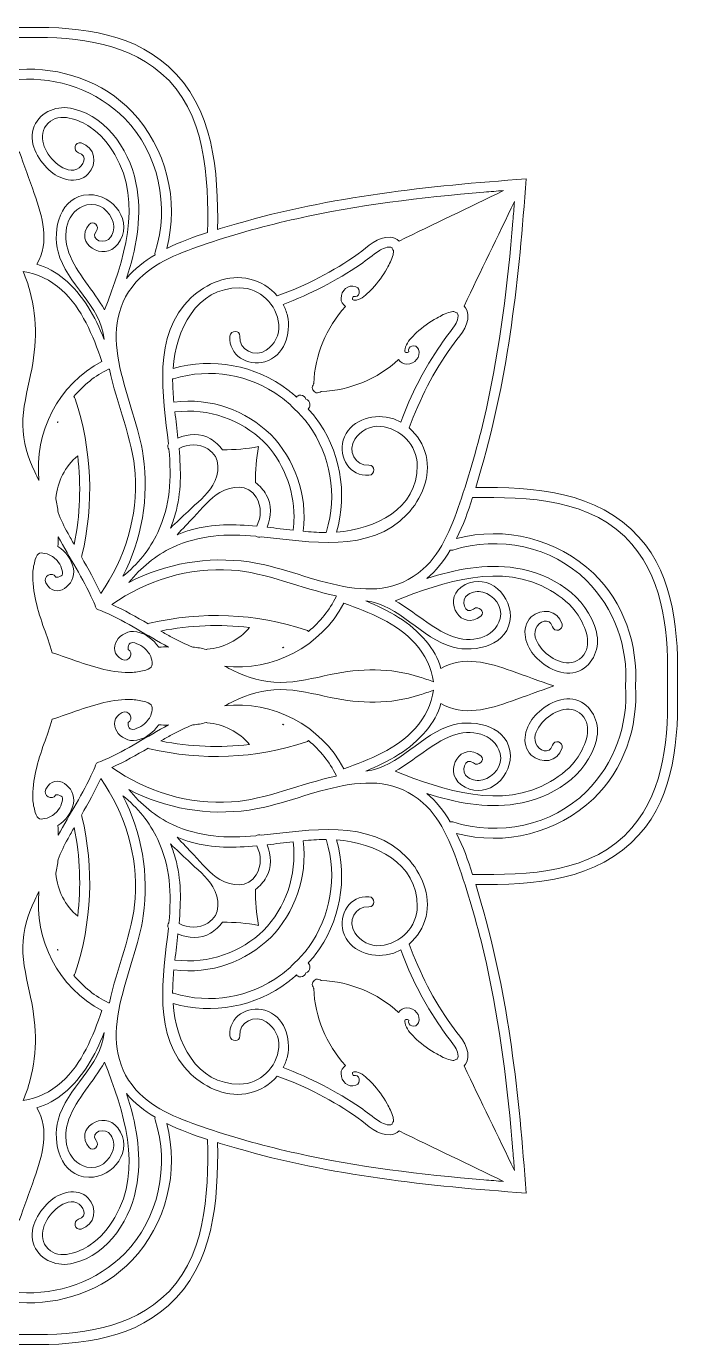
# Model space of a CAD drawing. Header units: inches. Extents: x 57 to 653, y -399 to -7.
# Drawn here: x 355 to 446.5, y -192.5 to -7.5 of the extents above; entities that cross this region are included whole.
import ezdxf

# ---------------------------------------------------------------- set-up
doc = ezdxf.new("R2010")
doc.units = ezdxf.units.IN
doc.header["$MEASUREMENT"] = 0
doc.layers.add('Layer 1', color=7, linetype='Continuous')

# ---------------------------------------------------------------- blocks, each defined once
blk = doc.blocks.new('block 5')
at = {"layer": 'Layer 1', "true_color": 0x06b8ba}
h = blk.add_hatch(color=132, dxfattribs=at)
h.dxf.hatch_style = 2
edge = h.paths.add_edge_path()
edge.add_spline(control_points=[(387.58, -66.42), (387.58, -66.42), (387.58, -66.42), (387.58, -66.42), (387.58, -66.42), (387.58, -66.42), (387.58, -66.42), (387.58, -66.42), (387.58, -66.42), (387.58, -66.42)], knot_values=[0, 0, 0, 0, 1, 1, 1, 2, 2, 2, 3, 3, 3, 3], degree=3, periodic=1)
at = {"layer": 'Layer 1', "lineweight": 0}
for points, knots in [([(440.97, -79.12), (435.18, -72.65), (426.18, -72.07), (418.06, -72.16), (418.33, -71.27), (418.58, -70.38), (418.83, -69.53), (422.69, -56.29), (424.17, -42.59), (425.13, -28.87), (411.41, -29.83), (397.71, -31.31), (384.47, -35.17), (383.62, -35.42), (382.73, -35.67), (381.84, -35.94), (381.93, -27.82), (381.35, -18.82), (374.88, -13.03), (369.22, -7.97), (361.33, -7.46), (354, -7.63), (346.67, -7.46), (338.78, -7.97), (333.12, -13.03), (326.65, -18.82), (326.07, -27.82), (326.16, -35.94), (325.27, -35.67), (324.38, -35.42), (323.53, -35.17), (310.29, -31.31), (296.59, -29.83), (282.87, -28.87), (283.83, -42.59), (285.31, -56.29), (289.17, -69.53), (289.42, -70.38), (289.67, -71.27), (289.94, -72.16), (281.82, -72.07), (272.82, -72.65), (267.03, -79.12), (261.97, -84.78), (261.46, -92.67), (261.63, -100), (261.46, -107.33), (261.97, -115.22), (267.03, -120.88), (272.82, -127.35), (281.82, -127.93), (289.94, -127.84), (289.67, -128.73), (289.42, -129.62), (289.17, -130.47), (285.31, -143.71), (283.83, -157.41), (282.87, -171.13), (296.59, -170.17), (310.29, -168.69), (323.53, -164.83), (324.38, -164.58), (325.27, -164.33), (326.16, -164.06), (326.07, -172.18), (326.65, -181.18), (333.12, -186.97), (338.78, -192.03), (346.67, -192.54), (354, -192.37), (361.33, -192.54), (369.22, -192.03), (374.88, -186.97), (381.35, -181.18), (381.93, -172.18), (381.84, -164.06), (382.73, -164.33), (383.62, -164.58), (384.47, -164.83), (397.71, -168.69), (411.41, -170.17), (425.13, -171.13), (424.17, -157.41), (422.69, -143.71), (418.83, -130.47), (418.58, -129.62), (418.33, -128.73), (418.06, -127.84), (426.18, -127.93), (435.18, -127.35), (440.97, -120.88), (446.03, -115.22), (446.54, -107.33), (446.37, -100), (446.54, -92.67), (446.03, -84.78), (440.97, -79.12)], [0, 0, 0, 0, 1, 1, 1, 2, 2, 2, 3, 3, 3, 4, 4, 4, 5, 5, 5, 6, 6, 6, 7, 7, 7, 8, 8, 8, 9, 9, 9, 10, 10, 10, 11, 11, 11, 12, 12, 12, 13, 13, 13, 14, 14, 14, 15, 15, 15, 16, 16, 16, 17, 17, 17, 18, 18, 18, 19, 19, 19, 20, 20, 20, 21, 21, 21, 22, 22, 22, 23, 23, 23, 24, 24, 24, 25, 25, 25, 26, 26, 26, 27, 27, 27, 28, 28, 28, 29, 29, 29, 30, 30, 30, 31, 31, 31, 32, 32, 32, 32]), ([(334.11, -14.02), (339.66, -9.33), (347, -8.87), (354, -9.03), (361, -8.87), (368.34, -9.33), (373.89, -14.02), (380.28, -19.43), (380.54, -28.67), (380.43, -36.36), (380.43, -36.36), (380.43, -36.38), (380.43, -36.38), (378.48, -37), (376.52, -37.71), (374.69, -38.62), (376.49, -31.88), (374.62, -24.49), (369.81, -19.42), (365.79, -15.18), (359.78, -13.13), (354, -13.52), (348.22, -13.13), (342.21, -15.18), (338.19, -19.42), (333.38, -24.49), (331.51, -31.88), (333.31, -38.62), (331.48, -37.71), (329.52, -37), (327.57, -36.38), (327.57, -36.38), (327.57, -36.36), (327.57, -36.36), (327.46, -28.67), (327.72, -19.43), (334.11, -14.02)], [0, 0, 0, 0, 1, 1, 1, 2, 2, 2, 3, 3, 3, 4, 4, 4, 5, 5, 5, 6, 6, 6, 7, 7, 7, 8, 8, 8, 9, 9, 9, 10, 10, 10, 11, 11, 11, 12, 12, 12, 12]), ([(345.31, -23.82), (343.31, -24.39), (343, -26.75), (344.32, -28.15), (345.83, -29.76), (348.5, -28.91), (349.86, -27.59), (351.4, -26.1), (352.85, -23.66), (351.91, -21.47), (351, -19.38), (348.58, -18.46), (346.42, -19.01), (341.36, -20.28), (338.18, -25.41), (337.45, -30.32), (336.8, -34.61), (337.62, -38.78), (338.94, -42.82), (337.83, -41.5), (336.46, -40.42), (334.94, -39.51), (334.97, -39.4), (334.97, -39.28), (334.93, -39.15), (332.88, -32.77), (334.4, -25.22), (339.19, -20.41), (343.09, -16.49), (348.57, -14.52), (354, -14.92), (359.43, -14.52), (364.91, -16.49), (368.81, -20.41), (373.6, -25.22), (375.12, -32.77), (373.07, -39.15), (373.03, -39.28), (373.03, -39.4), (373.06, -39.51), (371.54, -40.42), (370.17, -41.5), (369.06, -42.82), (370.38, -38.78), (371.2, -34.61), (370.55, -30.32), (369.82, -25.41), (366.64, -20.28), (361.58, -19.01), (359.42, -18.46), (357, -19.38), (356.09, -21.47), (355.15, -23.66), (356.6, -26.1), (358.14, -27.59), (359.5, -28.91), (362.17, -29.76), (363.68, -28.15), (365, -26.75), (364.69, -24.39), (362.69, -23.82), (361.82, -23.57), (361.45, -24.93), (362.32, -25.18), (363.72, -25.57), (363.03, -27.13), (362.06, -27.51), (361, -27.92), (359.9, -27.26), (359.13, -26.6), (357.59, -25.28), (356.39, -22.73), (358.05, -21.05), (359.68, -19.42), (362.36, -20.56), (363.94, -21.58), (365.42, -22.54), (366.55, -23.96), (367.42, -25.46), (371.41, -32.28), (368.64, -40.45), (365.96, -47.23), (364.44, -44.52), (362.08, -42.16), (360.96, -39.21), (360, -36.7), (360.56, -33.29), (363.49, -32.52), (365.21, -32.07), (366.73, -33.41), (367.17, -34.94), (367.38, -35.65), (367.2, -36.38), (366.85, -37), (366.17, -38.23), (363.79, -37.43), (364.8, -36.23), (365.38, -35.55), (364.39, -34.55), (363.81, -35.24), (361.58, -37.89), (365.85, -40.62), (367.83, -38.01), (370.19, -34.92), (367.23, -31), (363.76, -31.08), (359.73, -31.17), (358.62, -36), (359.45, -39.11), (360.67, -43.66), (365.45, -46.62), (365.93, -51.37), (364.62, -48.17), (362.99, -45.14), (360.27, -42.88), (359.15, -41.94), (357.85, -41.23), (356.47, -40.82), (358.31, -37.72), (357.25, -34.1), (356.11, -30.9), (355.41, -28.93), (354.7, -26.97), (354, -25), (353.3, -26.97), (352.59, -28.93), (351.89, -30.9), (350.75, -34.1), (349.69, -37.72), (351.53, -40.82), (350.15, -41.23), (348.85, -41.94), (347.73, -42.88), (345.01, -45.14), (343.38, -48.17), (342.07, -51.37), (342.55, -46.62), (347.33, -43.66), (348.55, -39.11), (349.38, -36), (348.27, -31.17), (344.24, -31.08), (340.77, -31), (337.81, -34.92), (340.17, -38.01), (342.15, -40.62), (346.42, -37.89), (344.19, -35.24), (343.61, -34.55), (342.62, -35.55), (343.2, -36.23), (344.21, -37.43), (341.83, -38.23), (341.15, -37), (340.8, -36.38), (340.62, -35.65), (340.83, -34.94), (341.27, -33.41), (342.79, -32.07), (344.51, -32.52), (347.44, -33.29), (348, -36.7), (347.04, -39.21), (345.92, -42.16), (343.56, -44.52), (342.04, -47.23), (339.36, -40.45), (336.59, -32.28), (340.58, -25.46), (341.45, -23.96), (342.58, -22.54), (344.06, -21.58), (345.64, -20.56), (348.32, -19.42), (349.95, -21.05), (351.61, -22.73), (350.41, -25.28), (348.87, -26.6), (348.1, -27.26), (347, -27.92), (345.94, -27.51), (344.97, -27.13), (344.28, -25.57), (345.68, -25.18), (346.55, -24.93), (346.18, -23.57), (345.31, -23.82)], [0, 0, 0, 0, 1, 1, 1, 2, 2, 2, 3, 3, 3, 4, 4, 4, 5, 5, 5, 6, 6, 6, 7, 7, 7, 8, 8, 8, 9, 9, 9, 10, 10, 10, 11, 11, 11, 12, 12, 12, 13, 13, 13, 14, 14, 14, 15, 15, 15, 16, 16, 16, 17, 17, 17, 18, 18, 18, 19, 19, 19, 20, 20, 20, 21, 21, 21, 22, 22, 22, 23, 23, 23, 24, 24, 24, 25, 25, 25, 26, 26, 26, 27, 27, 27, 28, 28, 28, 29, 29, 29, 30, 30, 30, 31, 31, 31, 32, 32, 32, 33, 33, 33, 34, 34, 34, 35, 35, 35, 36, 36, 36, 37, 37, 37, 38, 38, 38, 39, 39, 39, 40, 40, 40, 41, 41, 41, 42, 42, 42, 43, 43, 43, 44, 44, 44, 45, 45, 45, 46, 46, 46, 47, 47, 47, 48, 48, 48, 49, 49, 49, 50, 50, 50, 51, 51, 51, 52, 52, 52, 53, 53, 53, 54, 54, 54, 55, 55, 55, 56, 56, 56, 57, 57, 57, 58, 58, 58, 59, 59, 59, 60, 60, 60, 61, 61, 61, 62, 62, 62, 62]), ([(392.94, -34.44), (401.59, -32.51), (410.4, -31.46), (419.22, -30.72), (420.13, -30.64), (421.05, -30.58), (421.97, -30.5), (417.08, -32.86), (412.19, -35.22), (407.3, -37.58), (406.97, -37.27), (406.55, -37.08), (406.07, -37.04), (404.29, -36.91), (402.92, -38.4), (401.57, -39.36), (398.09, -41.85), (394.24, -43.82), (390.21, -45.27), (389.21, -44.11), (387.82, -43.27), (386.34, -42.91), (383.36, -42.19), (380.23, -43.55), (378.09, -45.56), (372.57, -50.74), (374.22, -59.34), (374.93, -66.04), (374.8, -66.28), (374.85, -66.58), (375, -66.79), (375.39, -70.81), (375.19, -74.78), (373.44, -78.47), (372.3, -80.88), (370.6, -82.97), (368.53, -84.61), (371.21, -79.47), (372.22, -73.56), (371.41, -67.75), (370.34, -59.99), (364.09, -50.46), (370.38, -43.36), (372.91, -40.49), (376.85, -39.15), (380.36, -37.94), (384.48, -36.53), (388.69, -35.4), (392.94, -34.44)], [0, 0, 0, 0, 1, 1, 1, 2, 2, 2, 3, 3, 3, 4, 4, 4, 5, 5, 5, 6, 6, 6, 7, 7, 7, 8, 8, 8, 9, 9, 9, 10, 10, 10, 11, 11, 11, 12, 12, 12, 13, 13, 13, 14, 14, 14, 15, 15, 15, 16, 16, 16, 16]), ([(423.28, -34.78), (422.54, -43.6), (421.49, -52.41), (419.56, -61.06), (418.6, -65.31), (417.47, -69.52), (416.06, -73.64), (414.85, -77.15), (413.51, -81.09), (410.64, -83.62), (403.54, -89.91), (394.01, -83.66), (386.25, -82.59), (380.44, -81.78), (374.53, -82.79), (369.39, -85.47), (371.03, -83.4), (373.12, -81.7), (375.53, -80.56), (379.22, -78.81), (383.19, -78.61), (387.21, -79), (387.42, -79.15), (387.72, -79.2), (387.96, -79.07), (394.66, -79.78), (403.26, -81.43), (408.44, -75.91), (410.45, -73.77), (411.81, -70.64), (411.09, -67.66), (410.73, -66.18), (409.89, -64.79), (408.73, -63.79), (410.18, -59.76), (412.15, -55.91), (414.64, -52.43), (415.6, -51.08), (417.09, -49.71), (416.96, -47.93), (416.92, -47.45), (416.73, -47.03), (416.42, -46.7), (418.78, -41.81), (421.14, -36.92), (423.5, -32.03), (423.42, -32.95), (423.36, -33.87), (423.28, -34.78)], [0, 0, 0, 0, 1, 1, 1, 2, 2, 2, 3, 3, 3, 4, 4, 4, 5, 5, 5, 6, 6, 6, 7, 7, 7, 8, 8, 8, 9, 9, 9, 10, 10, 10, 11, 11, 11, 12, 12, 12, 13, 13, 13, 14, 14, 14, 15, 15, 15, 16, 16, 16, 16]), ([(383.56, -50.93), (383.36, -53.61), (386.07, -55.22), (388.47, -54.52), (391.2, -53.73), (392.19, -50.56), (391.64, -48.05), (391.51, -47.49), (391.3, -46.96), (391.03, -46.46), (394.87, -45.03), (398.5, -43.17), (401.88, -40.85), (402.79, -40.23), (403.65, -39.54), (404.54, -38.9), (404.84, -38.69), (405.9, -38.19), (406.33, -38.55), (406.36, -38.68), (406.42, -38.8), (406.51, -38.9), (406.53, -39.05), (406.52, -39.26), (406.46, -39.52), (406.3, -40.18), (405.93, -40.81), (405.61, -41.4), (405.07, -42.43), (404.37, -43.37), (403.58, -44.23), (403.27, -44.56), (402.93, -44.87), (402.59, -45.17), (402.29, -45.44), (401.95, -45.65), (401.57, -45.8), (400.84, -46.01), (400.61, -45.86), (400.87, -45.34), (401.73, -45.64), (402.09, -44.28), (401.25, -43.99), (400.11, -43.59), (399.18, -44.49), (399.16, -45.62), (399.15, -46.08), (399.41, -46.48), (399.79, -46.76), (397.07, -49.75), (395.49, -53.56), (395.33, -57.57), (395.32, -57.58), (395.31, -57.6), (395.31, -57.61), (395.26, -57.73), (395.21, -57.85), (395.16, -57.96), (395.07, -58.19), (395.16, -58.44), (395.32, -58.61), (395.32, -58.63), (395.32, -58.65), (395.32, -58.68), (395.35, -58.68), (395.37, -58.68), (395.39, -58.68), (395.56, -58.84), (395.81, -58.93), (396.04, -58.84), (396.15, -58.79), (396.27, -58.74), (396.39, -58.69), (396.4, -58.69), (396.42, -58.68), (396.43, -58.67), (400.44, -58.51), (404.25, -56.93), (407.24, -54.21), (407.52, -54.59), (407.92, -54.85), (408.38, -54.84), (409.51, -54.82), (410.41, -53.89), (410.01, -52.75), (409.72, -51.91), (408.36, -52.27), (408.66, -53.13), (408.14, -53.39), (407.99, -53.16), (408.2, -52.43), (408.35, -52.05), (408.56, -51.72), (408.83, -51.41), (409.13, -51.07), (409.44, -50.73), (409.77, -50.42), (410.63, -49.63), (411.57, -48.93), (412.6, -48.39), (413.19, -48.07), (413.82, -47.7), (414.48, -47.54), (414.74, -47.48), (414.95, -47.47), (415.1, -47.49), (415.2, -47.58), (415.32, -47.64), (415.45, -47.67), (415.81, -48.1), (415.31, -49.16), (415.1, -49.46), (414.46, -50.35), (413.77, -51.21), (413.15, -52.12), (410.83, -55.5), (408.97, -59.13), (407.54, -62.97), (407.04, -62.7), (406.51, -62.49), (405.95, -62.36), (403.44, -61.81), (400.27, -62.8), (399.48, -65.53), (398.78, -67.93), (400.39, -70.64), (403.07, -70.44), (403.97, -70.37), (403.98, -68.96), (403.07, -69.04), (401.12, -69.18), (400.03, -66.94), (401.1, -65.36), (401.9, -64.18), (403.25, -63.45), (404.7, -63.58), (407.49, -63.82), (409.85, -66.22), (409.86, -69.06), (409.87, -75.22), (403.93, -78), (398.54, -78.41), (400.12, -72.9), (399.03, -66.84), (395.52, -62.27), (395.21, -61.86), (394.87, -61.48), (394.53, -61.11), (394.69, -60.98), (394.8, -60.78), (394.8, -60.56), (394.8, -60.56), (394.8, -60.47), (394.8, -60.47), (394.8, -60.13), (394.55, -59.84), (394.22, -59.78), (394.16, -59.45), (393.87, -59.2), (393.53, -59.2), (393.53, -59.2), (393.44, -59.2), (393.44, -59.2), (393.22, -59.2), (393.02, -59.31), (392.89, -59.47), (392.52, -59.13), (392.14, -58.79), (391.73, -58.48), (387.16, -54.97), (381.1, -53.88), (375.58, -55.46), (376, -50.07), (378.78, -44.13), (384.94, -44.14), (387.78, -44.15), (390.18, -46.51), (390.42, -49.3), (390.55, -50.75), (389.82, -52.1), (388.64, -52.91), (387.06, -53.97), (384.82, -52.88), (384.96, -50.93), (385.04, -50.02), (383.63, -50.03), (383.56, -50.93)], [0, 0, 0, 0, 1, 1, 1, 2, 2, 2, 3, 3, 3, 4, 4, 4, 5, 5, 5, 6, 6, 6, 7, 7, 7, 8, 8, 8, 9, 9, 9, 10, 10, 10, 11, 11, 11, 12, 12, 12, 13, 13, 13, 14, 14, 14, 15, 15, 15, 16, 16, 16, 17, 17, 17, 18, 18, 18, 19, 19, 19, 20, 20, 20, 21, 21, 21, 22, 22, 22, 23, 23, 23, 24, 24, 24, 25, 25, 25, 26, 26, 26, 27, 27, 27, 28, 28, 28, 29, 29, 29, 30, 30, 30, 31, 31, 31, 32, 32, 32, 33, 33, 33, 34, 34, 34, 35, 35, 35, 36, 36, 36, 37, 37, 37, 38, 38, 38, 39, 39, 39, 40, 40, 40, 41, 41, 41, 42, 42, 42, 43, 43, 43, 44, 44, 44, 45, 45, 45, 46, 46, 46, 47, 47, 47, 48, 48, 48, 49, 49, 49, 50, 50, 50, 51, 51, 51, 52, 52, 52, 53, 53, 53, 54, 54, 54, 55, 55, 55, 56, 56, 56, 57, 57, 57, 58, 58, 58, 59, 59, 59, 60, 60, 60, 61, 61, 61, 62, 62, 62, 62]), ([(355.26, -43.79), (355.06, -43.14), (354.82, -42.5), (354.57, -41.86), (356.52, -42.11), (358.41, -43.07), (359.94, -44.43), (362.86, -47.04), (364.31, -50.85), (365.61, -54.46), (359.49, -57.67), (356.04, -64.43), (356.77, -71.19), (356.57, -70.78), (356.37, -70.37), (356.17, -69.97), (355.14, -67.86), (354.51, -65.76), (354.5, -63.4), (354.48, -61.02), (355.11, -58.66), (355.59, -56.35), (356.51, -52.05), (356.58, -48.01), (355.26, -43.79)], [0, 0, 0, 0, 1, 1, 1, 2, 2, 2, 3, 3, 3, 4, 4, 4, 5, 5, 5, 6, 6, 6, 7, 7, 7, 8, 8, 8, 8]), ([(375.66, -56.89), (380.81, -55.33), (386.33, -56.28), (390.68, -59.43), (391.43, -59.97), (392.11, -60.59), (392.74, -61.26), (393.41, -61.89), (394.03, -62.57), (394.57, -63.32), (397.72, -67.67), (398.67, -73.19), (397.11, -78.34), (397.09, -78.38), (397.09, -78.43), (397.08, -78.47), (397.08, -78.47), (396.82, -78.47), (396.82, -78.47), (395.83, -78.45), (394.83, -78.39), (393.83, -78.3), (394.5, -73.08), (392.63, -68.18), (389.29, -64.71), (385.82, -61.37), (380.92, -59.5), (375.7, -60.17), (375.61, -59.17), (375.55, -58.17), (375.53, -57.18), (375.53, -57.18), (375.53, -56.92), (375.53, -56.92), (375.57, -56.91), (375.62, -56.91), (375.66, -56.89)], [0, 0, 0, 0, 1, 1, 1, 2, 2, 2, 3, 3, 3, 4, 4, 4, 5, 5, 5, 6, 6, 6, 7, 7, 7, 8, 8, 8, 9, 9, 9, 10, 10, 10, 11, 11, 11, 12, 12, 12, 12]), ([(365.43, -87.01), (364.65, -85.26), (363.69, -83.57), (362.72, -81.9), (362.75, -81.84), (362.78, -81.78), (362.8, -81.71), (364.52, -74.43), (364.2, -66.82), (361.85, -59.71), (361.81, -59.58), (361.73, -59.48), (361.65, -59.4), (362.99, -57.8), (364.66, -56.46), (366.53, -55.54), (366.57, -55.54), (366.61, -55.54), (366.65, -55.53), (367.67, -60.45), (369.94, -65.39), (370.27, -70.2), (370.67, -76.16), (368.85, -82.15), (365.43, -87.01)], [0, 0, 0, 0, 1, 1, 1, 2, 2, 2, 3, 3, 3, 4, 4, 4, 5, 5, 5, 6, 6, 6, 7, 7, 7, 8, 8, 8, 8]), ([(388.67, -73.16), (388.29, -72.52), (387.76, -71.92), (387.14, -71.47), (387.12, -69.76), (387.27, -68.08), (387.58, -66.42), (385.92, -66.73), (384.24, -66.88), (382.53, -66.86), (382.08, -66.24), (381.48, -65.71), (380.84, -65.33), (379.45, -64.5), (377.73, -64.61), (376.27, -65.21), (376.14, -63.99), (375.98, -62.77), (375.85, -61.56), (380.65, -60.98), (385.12, -62.67), (388.3, -65.7), (390.94, -68.46), (392.56, -72.21), (392.56, -76.3), (392.56, -76.91), (392.52, -77.53), (392.44, -78.15), (391.23, -78.02), (390.01, -77.86), (388.79, -77.73), (389.39, -76.27), (389.5, -74.55), (388.67, -73.16)], [0, 0, 0, 0, 1, 1, 1, 2, 2, 2, 3, 3, 3, 4, 4, 4, 5, 5, 5, 6, 6, 6, 7, 7, 7, 8, 8, 8, 9, 9, 9, 10, 10, 10, 11, 11, 11, 11]), ([(359.36, -63.03), (359.36, -63.03), (359.43, -62.88), (359.43, -62.88), (359.42, -62.93), (359.41, -62.99), (359.4, -63.04), (359.38, -63.04), (359.38, -63.03), (359.36, -63.03)], [0, 0, 0, 0, 1, 1, 1, 2, 2, 2, 3, 3, 3, 3]), ([(375.9, -75.89), (376.77, -72.87), (376.71, -69.78), (376.42, -66.67), (377.73, -66.02), (379.15, -65.96), (380.48, -66.75), (382.38, -67.88), (382.12, -70.19), (381.16, -71.83), (380.33, -73.25), (378.87, -74.38), (377.69, -75.5), (376.87, -76.28), (376.04, -77.06), (375.22, -77.84), (375.48, -77.21), (375.71, -76.56), (375.9, -75.89)], [0, 0, 0, 0, 1, 1, 1, 2, 2, 2, 3, 3, 3, 4, 4, 4, 5, 5, 5, 6, 6, 6, 6]), ([(387.58, -66.42), (387.58, -66.42), (387.58, -66.42), (387.58, -66.42), (387.58, -66.42), (387.58, -66.42), (387.58, -66.42), (387.58, -66.42), (387.58, -66.42), (387.58, -66.42)], [0, 0, 0, 0, 1, 1, 1, 2, 2, 2, 3, 3, 3, 3]), ([(361.71, -80.14), (361.42, -79.63), (361.13, -79.12), (360.85, -78.62), (360.32, -77.64), (359.85, -76.66), (359.45, -75.66), (359.4, -75.02), (359.3, -74.38), (359.13, -73.76), (359.14, -73.72), (359.15, -73.69), (359.15, -73.65), (359.34, -71.31), (360.44, -69.19), (362.2, -67.69), (362.7, -71.82), (362.54, -76.02), (361.71, -80.14)], [0, 0, 0, 0, 1, 1, 1, 2, 2, 2, 3, 3, 3, 4, 4, 4, 5, 5, 5, 6, 6, 6, 6]), ([(387.33, -77.58), (384.22, -77.29), (381.13, -77.23), (378.11, -78.1), (377.44, -78.29), (376.79, -78.52), (376.16, -78.78), (376.94, -77.95), (377.72, -77.13), (378.5, -76.31), (379.62, -75.13), (380.75, -73.67), (382.17, -72.84), (383.81, -71.88), (386.12, -71.62), (387.25, -73.52), (388.04, -74.85), (387.98, -76.27), (387.33, -77.58)], [0, 0, 0, 0, 1, 1, 1, 2, 2, 2, 3, 3, 3, 4, 4, 4, 5, 5, 5, 6, 6, 6, 6]), ([(439.98, -119.89), (434.57, -126.28), (425.33, -126.54), (417.64, -126.43), (417.64, -126.43), (417.62, -126.43), (417.62, -126.43), (417, -124.48), (416.29, -122.52), (415.38, -120.69), (422.12, -122.49), (429.51, -120.62), (434.58, -115.81), (438.82, -111.79), (440.87, -105.78), (440.48, -100), (440.87, -94.22), (438.82, -88.21), (434.58, -84.19), (429.51, -79.38), (422.12, -77.51), (415.38, -79.31), (416.29, -77.48), (417, -75.52), (417.62, -73.57), (417.62, -73.57), (417.64, -73.57), (417.64, -73.57), (425.33, -73.46), (434.57, -73.72), (439.98, -80.11), (444.67, -85.66), (445.13, -93), (444.97, -100), (445.13, -107), (444.67, -114.34), (439.98, -119.89)], [0, 0, 0, 0, 1, 1, 1, 2, 2, 2, 3, 3, 3, 4, 4, 4, 5, 5, 5, 6, 6, 6, 7, 7, 7, 8, 8, 8, 9, 9, 9, 10, 10, 10, 11, 11, 11, 12, 12, 12, 12]), ([(368.45, -96.27), (369.38, -96.75), (370.2, -95.35), (369.27, -94.86), (369.26, -93.97), (369.67, -93.71), (370.5, -94.07), (370.91, -94.2), (371.27, -94.41), (371.59, -94.69), (371.98, -95.08), (372.37, -95.53), (372.52, -96.08), (372.78, -96.96), (372.77, -97.49), (371.76, -97.76), (371.14, -97.92), (370.53, -98.07), (369.89, -98.09), (367.14, -98.19), (364.59, -97.4), (362.03, -96.5), (361.1, -96.18), (359.91, -95.73), (358.64, -95.36), (358.27, -94.09), (357.82, -92.9), (357.5, -91.97), (356.6, -89.41), (355.81, -86.86), (355.91, -84.11), (355.93, -83.47), (356.08, -82.86), (356.24, -82.24), (356.51, -81.23), (357.04, -81.22), (357.92, -81.48), (358.47, -81.63), (358.92, -82.02), (359.31, -82.41), (359.59, -82.73), (359.8, -83.09), (359.93, -83.5), (360.29, -84.33), (360.03, -84.74), (359.14, -84.73), (358.65, -83.8), (357.25, -84.62), (357.73, -85.55), (359.03, -88.02), (362.09, -85.82), (361.6, -83.52), (361.31, -82.17), (360.55, -81.19), (359.43, -80.42), (359.48, -79.96), (359.49, -79.51), (359.47, -79.06), (361.05, -82.04), (362.96, -84.88), (364.33, -87.96), (364.51, -88.36), (364.67, -88.77), (364.82, -89.18), (365.23, -89.33), (365.64, -89.49), (366.04, -89.67), (369.12, -91.04), (371.96, -92.95), (374.94, -94.53), (374.49, -94.51), (374.04, -94.52), (373.58, -94.57), (372.81, -93.45), (371.83, -92.69), (370.48, -92.4), (368.18, -91.91), (365.98, -94.97), (368.45, -96.27)], [0, 0, 0, 0, 1, 1, 1, 2, 2, 2, 3, 3, 3, 4, 4, 4, 5, 5, 5, 6, 6, 6, 7, 7, 7, 8, 8, 8, 9, 9, 9, 10, 10, 10, 11, 11, 11, 12, 12, 12, 13, 13, 13, 14, 14, 14, 15, 15, 15, 16, 16, 16, 17, 17, 17, 18, 18, 18, 19, 19, 19, 20, 20, 20, 21, 21, 21, 22, 22, 22, 23, 23, 23, 24, 24, 24, 25, 25, 25, 26, 26, 26, 26]), ([(433.59, -114.81), (428.78, -119.6), (421.23, -121.12), (414.85, -119.07), (414.72, -119.03), (414.6, -119.03), (414.49, -119.06), (413.58, -117.54), (412.5, -116.17), (411.18, -115.06), (415.22, -116.38), (419.39, -117.2), (423.68, -116.55), (428.59, -115.82), (433.72, -112.64), (434.99, -107.58), (435.54, -105.42), (434.62, -103), (432.53, -102.09), (430.34, -101.15), (427.9, -102.6), (426.41, -104.14), (425.09, -105.5), (424.24, -108.17), (425.85, -109.68), (427.25, -111), (429.61, -110.69), (430.18, -108.69), (430.43, -107.82), (429.07, -107.45), (428.82, -108.32), (428.43, -109.72), (426.87, -109.03), (426.49, -108.06), (426.08, -107), (426.74, -105.9), (427.4, -105.13), (428.72, -103.59), (431.27, -102.39), (432.95, -104.05), (434.58, -105.68), (433.44, -108.36), (432.42, -109.94), (431.46, -111.42), (430.04, -112.55), (428.54, -113.42), (421.72, -117.41), (413.55, -114.64), (406.77, -111.96), (409.48, -110.44), (411.84, -108.08), (414.79, -106.96), (417.3, -106), (420.71, -106.56), (421.48, -109.49), (421.93, -111.21), (420.59, -112.73), (419.06, -113.17), (418.35, -113.38), (417.62, -113.2), (417, -112.85), (415.77, -112.17), (416.57, -109.79), (417.77, -110.8), (418.45, -111.38), (419.45, -110.39), (418.76, -109.81), (416.11, -107.58), (413.38, -111.85), (415.99, -113.83), (419.08, -116.19), (423, -113.23), (422.92, -109.76), (422.83, -105.73), (418, -104.62), (414.89, -105.45), (410.34, -106.67), (407.38, -111.45), (402.63, -111.93), (405.83, -110.62), (408.86, -108.99), (411.12, -106.27), (412.06, -105.15), (412.77, -103.85), (413.18, -102.47), (416.28, -104.31), (419.9, -103.25), (423.1, -102.11), (425.07, -101.41), (427.03, -100.7), (429, -100), (427.03, -99.3), (425.07, -98.59), (423.1, -97.89), (419.9, -96.75), (416.28, -95.69), (413.18, -97.53), (412.77, -96.15), (412.06, -94.85), (411.12, -93.73), (408.86, -91.01), (405.83, -89.38), (402.63, -88.07), (407.38, -88.55), (410.34, -93.33), (414.89, -94.55), (418, -95.38), (422.83, -94.27), (422.92, -90.24), (423, -86.77), (419.08, -83.81), (415.99, -86.16), (413.38, -88.15), (416.11, -92.42), (418.76, -90.19), (419.45, -89.61), (418.45, -88.62), (417.77, -89.2), (416.57, -90.21), (415.77, -87.83), (417, -87.15), (417.62, -86.8), (418.35, -86.62), (419.06, -86.83), (420.59, -87.27), (421.93, -88.79), (421.48, -90.51), (420.71, -93.44), (417.3, -94), (414.79, -93.04), (411.84, -91.92), (409.48, -89.56), (406.77, -88.04), (413.55, -85.36), (421.72, -82.59), (428.54, -86.58), (430.04, -87.45), (431.46, -88.58), (432.42, -90.06), (433.44, -91.64), (434.58, -94.32), (432.95, -95.95), (431.27, -97.61), (428.72, -96.41), (427.4, -94.87), (426.74, -94.1), (426.08, -93), (426.49, -91.94), (426.87, -90.97), (428.43, -90.28), (428.82, -91.68), (429.07, -92.55), (430.43, -92.18), (430.18, -91.31), (429.61, -89.31), (427.25, -89), (425.85, -90.32), (424.24, -91.83), (425.09, -94.5), (426.41, -95.86), (427.9, -97.4), (430.34, -98.85), (432.53, -97.91), (434.62, -97), (435.54, -94.58), (434.99, -92.42), (433.72, -87.36), (428.59, -84.18), (423.68, -83.45), (419.39, -82.8), (415.22, -83.62), (411.18, -84.94), (412.5, -83.83), (413.58, -82.46), (414.49, -80.94), (414.6, -80.97), (414.72, -80.97), (414.85, -80.93), (421.23, -78.88), (428.78, -80.4), (433.59, -85.19), (437.51, -89.09), (439.48, -94.57), (439.08, -100), (439.48, -105.43), (437.51, -110.91), (433.59, -114.81)], [0, 0, 0, 0, 1, 1, 1, 2, 2, 2, 3, 3, 3, 4, 4, 4, 5, 5, 5, 6, 6, 6, 7, 7, 7, 8, 8, 8, 9, 9, 9, 10, 10, 10, 11, 11, 11, 12, 12, 12, 13, 13, 13, 14, 14, 14, 15, 15, 15, 16, 16, 16, 17, 17, 17, 18, 18, 18, 19, 19, 19, 20, 20, 20, 21, 21, 21, 22, 22, 22, 23, 23, 23, 24, 24, 24, 25, 25, 25, 26, 26, 26, 27, 27, 27, 28, 28, 28, 29, 29, 29, 30, 30, 30, 31, 31, 31, 32, 32, 32, 33, 33, 33, 34, 34, 34, 35, 35, 35, 36, 36, 36, 37, 37, 37, 38, 38, 38, 39, 39, 39, 40, 40, 40, 41, 41, 41, 42, 42, 42, 43, 43, 43, 44, 44, 44, 45, 45, 45, 46, 46, 46, 47, 47, 47, 48, 48, 48, 49, 49, 49, 50, 50, 50, 51, 51, 51, 52, 52, 52, 53, 53, 53, 54, 54, 54, 55, 55, 55, 56, 56, 56, 57, 57, 57, 58, 58, 58, 59, 59, 59, 60, 60, 60, 61, 61, 61, 62, 62, 62, 62]), ([(398.46, -87.47), (397.54, -89.34), (396.2, -91.01), (394.6, -92.35), (394.52, -92.27), (394.42, -92.19), (394.29, -92.15), (387.18, -89.8), (379.57, -89.48), (372.29, -91.2), (372.22, -91.22), (372.16, -91.25), (372.1, -91.28), (370.43, -90.31), (368.74, -89.35), (366.99, -88.57), (371.85, -85.15), (377.84, -83.33), (383.8, -83.73), (388.61, -84.06), (393.55, -86.33), (398.47, -87.35), (398.46, -87.39), (398.46, -87.43), (398.46, -87.47)], [0, 0, 0, 0, 1, 1, 1, 2, 2, 2, 3, 3, 3, 4, 4, 4, 5, 5, 5, 6, 6, 6, 7, 7, 7, 8, 8, 8, 8]), ([(399.54, -88.39), (403.15, -89.69), (406.96, -91.14), (409.57, -94.06), (410.93, -95.59), (411.89, -97.48), (412.14, -99.43), (411.5, -99.18), (410.86, -98.94), (410.21, -98.74), (405.99, -97.42), (401.95, -97.49), (397.65, -98.41), (395.34, -98.89), (392.98, -99.52), (390.6, -99.5), (388.24, -99.49), (386.14, -98.86), (384.03, -97.83), (383.63, -97.63), (383.22, -97.43), (382.81, -97.23), (389.57, -97.96), (396.33, -94.51), (399.54, -88.39)], [0, 0, 0, 0, 1, 1, 1, 2, 2, 2, 3, 3, 3, 4, 4, 4, 5, 5, 5, 6, 6, 6, 7, 7, 7, 8, 8, 8, 8]), ([(380.24, -94.87), (379.62, -94.7), (378.98, -94.6), (378.34, -94.55), (377.34, -94.15), (376.36, -93.68), (375.38, -93.15), (374.88, -92.87), (374.37, -92.58), (373.86, -92.29), (377.98, -91.46), (382.18, -91.3), (386.31, -91.8), (384.81, -93.56), (382.69, -94.66), (380.35, -94.85), (380.31, -94.85), (380.28, -94.86), (380.24, -94.87)], [0, 0, 0, 0, 1, 1, 1, 2, 2, 2, 3, 3, 3, 4, 4, 4, 5, 5, 5, 6, 6, 6, 6]), ([(390.96, -94.6), (391.01, -94.59), (391.07, -94.58), (391.12, -94.57), (391.12, -94.57), (390.97, -94.64), (390.97, -94.64), (390.97, -94.62), (390.96, -94.62), (390.96, -94.6)], [0, 0, 0, 0, 1, 1, 1, 2, 2, 2, 3, 3, 3, 3]), ([(382.81, -102.77), (383.22, -102.57), (383.63, -102.37), (384.03, -102.17), (386.14, -101.14), (388.24, -100.51), (390.6, -100.5), (392.98, -100.48), (395.34, -101.11), (397.65, -101.59), (401.95, -102.51), (405.99, -102.58), (410.21, -101.26), (410.86, -101.06), (411.5, -100.82), (412.14, -100.57), (411.89, -102.52), (410.93, -104.41), (409.57, -105.94), (406.96, -108.86), (403.15, -110.31), (399.54, -111.61), (396.33, -105.49), (389.57, -102.04), (382.81, -102.77)], [0, 0, 0, 0, 1, 1, 1, 2, 2, 2, 3, 3, 3, 4, 4, 4, 5, 5, 5, 6, 6, 6, 7, 7, 7, 8, 8, 8, 8]), ([(359.47, -120.94), (359.49, -120.49), (359.48, -120.04), (359.43, -119.58), (360.55, -118.81), (361.31, -117.83), (361.6, -116.48), (362.09, -114.18), (359.03, -111.98), (357.73, -114.45), (357.25, -115.38), (358.65, -116.2), (359.14, -115.27), (360.03, -115.26), (360.29, -115.67), (359.93, -116.5), (359.8, -116.91), (359.59, -117.27), (359.31, -117.59), (358.92, -117.98), (358.47, -118.37), (357.92, -118.52), (357.04, -118.78), (356.51, -118.77), (356.24, -117.76), (356.08, -117.14), (355.93, -116.53), (355.91, -115.89), (355.81, -113.14), (356.6, -110.59), (357.5, -108.03), (357.82, -107.1), (358.27, -105.91), (358.64, -104.64), (359.91, -104.27), (361.1, -103.82), (362.03, -103.5), (364.59, -102.6), (367.14, -101.81), (369.89, -101.91), (370.53, -101.93), (371.14, -102.08), (371.76, -102.24), (372.77, -102.51), (372.78, -103.04), (372.52, -103.92), (372.37, -104.47), (371.98, -104.92), (371.59, -105.31), (371.27, -105.59), (370.91, -105.8), (370.5, -105.93), (369.67, -106.29), (369.26, -106.03), (369.27, -105.14), (370.2, -104.65), (369.38, -103.25), (368.45, -103.73), (365.98, -105.03), (368.18, -108.09), (370.48, -107.6), (371.83, -107.31), (372.81, -106.55), (373.58, -105.43), (374.04, -105.48), (374.49, -105.49), (374.94, -105.47), (371.96, -107.05), (369.12, -108.96), (366.04, -110.33), (365.64, -110.51), (365.23, -110.67), (364.82, -110.82), (364.67, -111.23), (364.51, -111.64), (364.33, -112.04), (362.96, -115.12), (361.05, -117.96), (359.47, -120.94)], [0, 0, 0, 0, 1, 1, 1, 2, 2, 2, 3, 3, 3, 4, 4, 4, 5, 5, 5, 6, 6, 6, 7, 7, 7, 8, 8, 8, 9, 9, 9, 10, 10, 10, 11, 11, 11, 12, 12, 12, 13, 13, 13, 14, 14, 14, 15, 15, 15, 16, 16, 16, 17, 17, 17, 18, 18, 18, 19, 19, 19, 20, 20, 20, 21, 21, 21, 22, 22, 22, 23, 23, 23, 24, 24, 24, 25, 25, 25, 26, 26, 26, 26]), ([(375.38, -106.85), (376.36, -106.32), (377.34, -105.85), (378.34, -105.45), (378.98, -105.4), (379.62, -105.3), (380.24, -105.13), (380.28, -105.14), (380.31, -105.15), (380.35, -105.15), (382.69, -105.34), (384.81, -106.44), (386.31, -108.2), (382.18, -108.7), (377.98, -108.54), (373.86, -107.71), (374.37, -107.42), (374.88, -107.13), (375.38, -106.85)], [0, 0, 0, 0, 1, 1, 1, 2, 2, 2, 3, 3, 3, 4, 4, 4, 5, 5, 5, 6, 6, 6, 6]), ([(390.96, -105.4), (390.96, -105.38), (390.97, -105.38), (390.97, -105.36), (390.97, -105.36), (391.12, -105.43), (391.12, -105.43), (391.07, -105.42), (391.01, -105.41), (390.96, -105.4)], [0, 0, 0, 0, 1, 1, 1, 2, 2, 2, 3, 3, 3, 3]), ([(372.1, -108.72), (372.16, -108.75), (372.22, -108.78), (372.29, -108.8), (379.57, -110.52), (387.18, -110.2), (394.29, -107.85), (394.42, -107.81), (394.52, -107.73), (394.6, -107.65), (396.2, -108.99), (397.54, -110.66), (398.46, -112.53), (398.46, -112.57), (398.46, -112.61), (398.47, -112.65), (393.55, -113.67), (388.61, -115.94), (383.8, -116.27), (377.84, -116.67), (371.85, -114.85), (366.99, -111.43), (368.74, -110.65), (370.43, -109.69), (372.1, -108.72)], [0, 0, 0, 0, 1, 1, 1, 2, 2, 2, 3, 3, 3, 4, 4, 4, 5, 5, 5, 6, 6, 6, 7, 7, 7, 8, 8, 8, 8]), ([(419.56, -138.94), (421.49, -147.59), (422.54, -156.4), (423.28, -165.22), (423.36, -166.13), (423.42, -167.05), (423.5, -167.97), (421.14, -163.08), (418.78, -158.19), (416.42, -153.3), (416.73, -152.97), (416.92, -152.55), (416.96, -152.07), (417.09, -150.29), (415.6, -148.92), (414.64, -147.57), (412.15, -144.09), (410.18, -140.24), (408.73, -136.21), (409.89, -135.21), (410.73, -133.82), (411.09, -132.34), (411.81, -129.36), (410.45, -126.23), (408.44, -124.09), (403.26, -118.57), (394.66, -120.22), (387.96, -120.93), (387.72, -120.8), (387.42, -120.85), (387.21, -121), (383.19, -121.39), (379.22, -121.19), (375.53, -119.44), (373.12, -118.3), (371.03, -116.6), (369.39, -114.53), (374.53, -117.21), (380.44, -118.22), (386.25, -117.41), (394.01, -116.34), (403.54, -110.09), (410.64, -116.38), (413.51, -118.91), (414.85, -122.85), (416.06, -126.36), (417.47, -130.48), (418.6, -134.69), (419.56, -138.94)], [0, 0, 0, 0, 1, 1, 1, 2, 2, 2, 3, 3, 3, 4, 4, 4, 5, 5, 5, 6, 6, 6, 7, 7, 7, 8, 8, 8, 9, 9, 9, 10, 10, 10, 11, 11, 11, 12, 12, 12, 13, 13, 13, 14, 14, 14, 15, 15, 15, 16, 16, 16, 16]), ([(366.53, -144.46), (364.66, -143.54), (362.99, -142.2), (361.65, -140.6), (361.73, -140.52), (361.81, -140.42), (361.85, -140.29), (364.2, -133.18), (364.52, -125.57), (362.8, -118.29), (362.78, -118.22), (362.75, -118.16), (362.72, -118.1), (363.69, -116.43), (364.65, -114.74), (365.43, -112.99), (368.85, -117.85), (370.67, -123.84), (370.27, -129.8), (369.94, -134.61), (367.67, -139.55), (366.65, -144.47), (366.61, -144.46), (366.57, -144.46), (366.53, -144.46)], [0, 0, 0, 0, 1, 1, 1, 2, 2, 2, 3, 3, 3, 4, 4, 4, 5, 5, 5, 6, 6, 6, 7, 7, 7, 8, 8, 8, 8]), ([(419.22, -169.28), (410.4, -168.54), (401.59, -167.49), (392.94, -165.56), (388.69, -164.6), (384.48, -163.47), (380.36, -162.06), (376.85, -160.85), (372.91, -159.51), (370.38, -156.64), (364.09, -149.54), (370.34, -140.01), (371.41, -132.25), (372.22, -126.44), (371.21, -120.53), (368.53, -115.39), (370.6, -117.03), (372.3, -119.12), (373.44, -121.53), (375.19, -125.22), (375.39, -129.19), (375, -133.21), (374.85, -133.42), (374.8, -133.72), (374.93, -133.96), (374.22, -140.66), (372.57, -149.26), (378.09, -154.44), (380.23, -156.45), (383.36, -157.81), (386.34, -157.09), (387.82, -156.73), (389.21, -155.89), (390.21, -154.73), (394.24, -156.18), (398.09, -158.15), (401.57, -160.64), (402.92, -161.6), (404.29, -163.09), (406.07, -162.96), (406.55, -162.92), (406.97, -162.73), (407.3, -162.42), (412.19, -164.78), (417.08, -167.14), (421.97, -169.5), (421.05, -169.42), (420.13, -169.36), (419.22, -169.28)], [0, 0, 0, 0, 1, 1, 1, 2, 2, 2, 3, 3, 3, 4, 4, 4, 5, 5, 5, 6, 6, 6, 7, 7, 7, 8, 8, 8, 9, 9, 9, 10, 10, 10, 11, 11, 11, 12, 12, 12, 13, 13, 13, 14, 14, 14, 15, 15, 15, 16, 16, 16, 16]), ([(359.15, -126.35), (359.15, -126.31), (359.14, -126.28), (359.13, -126.24), (359.3, -125.62), (359.4, -124.98), (359.45, -124.34), (359.85, -123.34), (360.32, -122.36), (360.85, -121.38), (361.13, -120.88), (361.42, -120.37), (361.71, -119.86), (362.54, -123.98), (362.7, -128.18), (362.2, -132.31), (360.44, -130.81), (359.34, -128.69), (359.15, -126.35)], [0, 0, 0, 0, 1, 1, 1, 2, 2, 2, 3, 3, 3, 4, 4, 4, 5, 5, 5, 6, 6, 6, 6]), ([(393.83, -121.7), (394.83, -121.61), (395.83, -121.55), (396.82, -121.53), (396.82, -121.53), (397.08, -121.53), (397.08, -121.53), (397.09, -121.57), (397.09, -121.62), (397.11, -121.66), (398.67, -126.81), (397.72, -132.33), (394.57, -136.68), (394.03, -137.43), (393.41, -138.11), (392.74, -138.74), (392.11, -139.41), (391.43, -140.03), (390.68, -140.57), (386.33, -143.72), (380.81, -144.67), (375.66, -143.11), (375.62, -143.09), (375.57, -143.09), (375.53, -143.08), (375.53, -143.08), (375.53, -142.82), (375.53, -142.82), (375.55, -141.83), (375.61, -140.83), (375.7, -139.83), (380.92, -140.5), (385.82, -138.63), (389.29, -135.29), (392.63, -131.82), (394.5, -126.92), (393.83, -121.7)], [0, 0, 0, 0, 1, 1, 1, 2, 2, 2, 3, 3, 3, 4, 4, 4, 5, 5, 5, 6, 6, 6, 7, 7, 7, 8, 8, 8, 9, 9, 9, 10, 10, 10, 11, 11, 11, 12, 12, 12, 12]), ([(398.54, -121.59), (403.93, -122), (409.87, -124.78), (409.86, -130.94), (409.85, -133.78), (407.49, -136.18), (404.7, -136.42), (403.25, -136.55), (401.9, -135.82), (401.1, -134.64), (400.03, -133.06), (401.12, -130.82), (403.07, -130.96), (403.98, -131.04), (403.97, -129.63), (403.07, -129.56), (400.39, -129.36), (398.78, -132.07), (399.48, -134.47), (400.27, -137.2), (403.44, -138.19), (405.95, -137.64), (406.51, -137.51), (407.04, -137.3), (407.54, -137.03), (408.97, -140.87), (410.83, -144.5), (413.15, -147.88), (413.77, -148.79), (414.46, -149.65), (415.1, -150.54), (415.31, -150.84), (415.81, -151.9), (415.45, -152.33), (415.32, -152.36), (415.2, -152.42), (415.1, -152.51), (414.95, -152.53), (414.74, -152.52), (414.48, -152.46), (413.82, -152.3), (413.19, -151.93), (412.6, -151.61), (411.57, -151.07), (410.63, -150.37), (409.77, -149.58), (409.44, -149.27), (409.13, -148.93), (408.83, -148.59), (408.56, -148.29), (408.35, -147.95), (408.2, -147.57), (407.99, -146.84), (408.14, -146.61), (408.66, -146.87), (408.36, -147.73), (409.72, -148.09), (410.01, -147.25), (410.41, -146.11), (409.51, -145.18), (408.38, -145.16), (407.92, -145.15), (407.52, -145.41), (407.24, -145.79), (404.25, -143.07), (400.44, -141.49), (396.43, -141.33), (396.42, -141.32), (396.4, -141.31), (396.39, -141.31), (396.27, -141.26), (396.15, -141.21), (396.04, -141.16), (395.81, -141.07), (395.56, -141.16), (395.39, -141.32), (395.37, -141.32), (395.35, -141.32), (395.32, -141.32), (395.32, -141.35), (395.32, -141.37), (395.32, -141.39), (395.16, -141.56), (395.07, -141.81), (395.16, -142.04), (395.21, -142.15), (395.26, -142.27), (395.31, -142.39), (395.31, -142.4), (395.32, -142.42), (395.33, -142.43), (395.49, -146.44), (397.07, -150.25), (399.79, -153.24), (399.41, -153.52), (399.15, -153.92), (399.16, -154.38), (399.18, -155.51), (400.11, -156.41), (401.25, -156.01), (402.09, -155.72), (401.73, -154.36), (400.87, -154.66), (400.61, -154.14), (400.84, -153.99), (401.57, -154.2), (401.95, -154.35), (402.29, -154.56), (402.59, -154.83), (402.93, -155.13), (403.27, -155.44), (403.58, -155.77), (404.37, -156.63), (405.07, -157.57), (405.61, -158.6), (405.93, -159.19), (406.3, -159.82), (406.46, -160.48), (406.52, -160.74), (406.53, -160.95), (406.51, -161.1), (406.42, -161.2), (406.36, -161.32), (406.33, -161.45), (405.9, -161.81), (404.84, -161.31), (404.54, -161.1), (403.65, -160.46), (402.79, -159.77), (401.88, -159.15), (398.5, -156.83), (394.87, -154.97), (391.03, -153.54), (391.3, -153.04), (391.51, -152.51), (391.64, -151.95), (392.19, -149.44), (391.2, -146.27), (388.47, -145.48), (386.07, -144.78), (383.36, -146.39), (383.56, -149.07), (383.63, -149.97), (385.04, -149.98), (384.96, -149.07), (384.82, -147.12), (387.06, -146.03), (388.64, -147.1), (389.82, -147.9), (390.55, -149.25), (390.42, -150.7), (390.18, -153.49), (387.78, -155.85), (384.94, -155.86), (378.78, -155.87), (376, -149.93), (375.58, -144.54), (381.1, -146.12), (387.16, -145.03), (391.73, -141.52), (392.14, -141.21), (392.52, -140.87), (392.89, -140.53), (393.02, -140.69), (393.22, -140.8), (393.44, -140.8), (393.44, -140.8), (393.53, -140.8), (393.53, -140.8), (393.87, -140.8), (394.16, -140.55), (394.22, -140.22), (394.55, -140.16), (394.8, -139.87), (394.8, -139.53), (394.8, -139.53), (394.8, -139.44), (394.8, -139.44), (394.8, -139.22), (394.69, -139.02), (394.53, -138.89), (394.87, -138.52), (395.21, -138.14), (395.52, -137.73), (399.03, -133.16), (400.12, -127.1), (398.54, -121.59)], [0, 0, 0, 0, 1, 1, 1, 2, 2, 2, 3, 3, 3, 4, 4, 4, 5, 5, 5, 6, 6, 6, 7, 7, 7, 8, 8, 8, 9, 9, 9, 10, 10, 10, 11, 11, 11, 12, 12, 12, 13, 13, 13, 14, 14, 14, 15, 15, 15, 16, 16, 16, 17, 17, 17, 18, 18, 18, 19, 19, 19, 20, 20, 20, 21, 21, 21, 22, 22, 22, 23, 23, 23, 24, 24, 24, 25, 25, 25, 26, 26, 26, 27, 27, 27, 28, 28, 28, 29, 29, 29, 30, 30, 30, 31, 31, 31, 32, 32, 32, 33, 33, 33, 34, 34, 34, 35, 35, 35, 36, 36, 36, 37, 37, 37, 38, 38, 38, 39, 39, 39, 40, 40, 40, 41, 41, 41, 42, 42, 42, 43, 43, 43, 44, 44, 44, 45, 45, 45, 46, 46, 46, 47, 47, 47, 48, 48, 48, 49, 49, 49, 50, 50, 50, 51, 51, 51, 52, 52, 52, 53, 53, 53, 54, 54, 54, 55, 55, 55, 56, 56, 56, 57, 57, 57, 58, 58, 58, 59, 59, 59, 60, 60, 60, 61, 61, 61, 62, 62, 62, 62]), ([(388.79, -122.27), (390.01, -122.14), (391.23, -121.98), (392.44, -121.85), (393.02, -126.65), (391.33, -131.12), (388.3, -134.3), (385.12, -137.33), (380.65, -139.02), (375.85, -138.44), (375.98, -137.23), (376.14, -136.01), (376.27, -134.79), (377.73, -135.39), (379.45, -135.5), (380.84, -134.67), (381.48, -134.29), (382.08, -133.76), (382.53, -133.14), (384.24, -133.12), (385.92, -133.27), (387.58, -133.58), (387.27, -131.92), (387.12, -130.24), (387.14, -128.53), (387.76, -128.08), (388.29, -127.48), (388.67, -126.84), (389.5, -125.45), (389.39, -123.73), (388.79, -122.27)], [0, 0, 0, 0, 1, 1, 1, 2, 2, 2, 3, 3, 3, 4, 4, 4, 5, 5, 5, 6, 6, 6, 7, 7, 7, 8, 8, 8, 9, 9, 9, 10, 10, 10, 10]), ([(387.25, -126.48), (386.12, -128.38), (383.81, -128.12), (382.17, -127.16), (380.75, -126.33), (379.62, -124.87), (378.5, -123.69), (377.72, -122.87), (376.94, -122.05), (376.16, -121.22), (376.79, -121.48), (377.44, -121.71), (378.11, -121.9), (381.13, -122.77), (384.22, -122.71), (387.33, -122.42), (387.98, -123.73), (388.04, -125.15), (387.25, -126.48)], [0, 0, 0, 0, 1, 1, 1, 2, 2, 2, 3, 3, 3, 4, 4, 4, 5, 5, 5, 6, 6, 6, 6]), ([(377.69, -124.5), (378.87, -125.62), (380.33, -126.75), (381.16, -128.17), (382.12, -129.81), (382.38, -132.12), (380.48, -133.25), (379.15, -134.04), (377.73, -133.98), (376.42, -133.33), (376.71, -130.22), (376.77, -127.13), (375.9, -124.11), (375.71, -123.44), (375.48, -122.79), (375.22, -122.16), (376.04, -122.94), (376.87, -123.72), (377.69, -124.5)], [0, 0, 0, 0, 1, 1, 1, 2, 2, 2, 3, 3, 3, 4, 4, 4, 5, 5, 5, 6, 6, 6, 6]), ([(355.59, -143.65), (355.11, -141.34), (354.48, -138.98), (354.5, -136.6), (354.51, -134.24), (355.14, -132.14), (356.17, -130.03), (356.37, -129.63), (356.57, -129.22), (356.77, -128.81), (356.04, -135.57), (359.49, -142.33), (365.61, -145.54), (364.31, -149.15), (362.86, -152.96), (359.94, -155.57), (358.41, -156.93), (356.52, -157.89), (354.57, -158.14), (354.82, -157.5), (355.06, -156.86), (355.26, -156.21), (356.58, -151.99), (356.51, -147.95), (355.59, -143.65)], [0, 0, 0, 0, 1, 1, 1, 2, 2, 2, 3, 3, 3, 4, 4, 4, 5, 5, 5, 6, 6, 6, 7, 7, 7, 8, 8, 8, 8]), ([(359.36, -136.97), (359.38, -136.97), (359.38, -136.96), (359.4, -136.96), (359.41, -137.01), (359.42, -137.07), (359.43, -137.12), (359.43, -137.12), (359.36, -136.97), (359.36, -136.97)], [0, 0, 0, 0, 1, 1, 1, 2, 2, 2, 3, 3, 3, 3]), ([(362.69, -176.18), (364.69, -175.61), (365, -173.25), (363.68, -171.85), (362.17, -170.24), (359.5, -171.09), (358.14, -172.41), (356.6, -173.9), (355.15, -176.34), (356.09, -178.53), (357, -180.62), (359.42, -181.54), (361.58, -180.99), (366.64, -179.72), (369.82, -174.59), (370.55, -169.68), (371.2, -165.39), (370.38, -161.22), (369.06, -157.18), (370.17, -158.5), (371.54, -159.58), (373.06, -160.49), (373.03, -160.6), (373.03, -160.72), (373.07, -160.85), (375.12, -167.23), (373.6, -174.78), (368.81, -179.59), (364.91, -183.51), (359.43, -185.48), (354, -185.08), (348.57, -185.48), (343.09, -183.51), (339.19, -179.59), (334.4, -174.78), (332.88, -167.23), (334.93, -160.85), (334.97, -160.72), (334.97, -160.6), (334.94, -160.49), (336.46, -159.58), (337.83, -158.5), (338.94, -157.18), (337.62, -161.22), (336.8, -165.39), (337.45, -169.68), (338.18, -174.59), (341.36, -179.72), (346.42, -180.99), (348.58, -181.54), (351, -180.62), (351.91, -178.53), (352.85, -176.34), (351.4, -173.9), (349.86, -172.41), (348.5, -171.09), (345.83, -170.24), (344.32, -171.85), (343, -173.25), (343.31, -175.61), (345.31, -176.18), (346.18, -176.43), (346.55, -175.07), (345.68, -174.82), (344.28, -174.43), (344.97, -172.87), (345.94, -172.49), (347, -172.08), (348.1, -172.74), (348.87, -173.4), (350.41, -174.72), (351.61, -177.27), (349.95, -178.95), (348.32, -180.58), (345.64, -179.44), (344.06, -178.42), (342.58, -177.46), (341.45, -176.04), (340.58, -174.54), (336.59, -167.72), (339.36, -159.55), (342.04, -152.77), (343.56, -155.48), (345.92, -157.84), (347.04, -160.79), (348, -163.3), (347.44, -166.71), (344.51, -167.48), (342.79, -167.93), (341.27, -166.59), (340.83, -165.06), (340.62, -164.35), (340.8, -163.62), (341.15, -163), (341.83, -161.77), (344.21, -162.57), (343.2, -163.77), (342.62, -164.45), (343.61, -165.45), (344.19, -164.76), (346.42, -162.11), (342.15, -159.38), (340.17, -161.99), (337.81, -165.08), (340.77, -169), (344.24, -168.92), (348.27, -168.83), (349.38, -164), (348.55, -160.89), (347.33, -156.34), (342.55, -153.38), (342.07, -148.63), (343.38, -151.82), (345.01, -154.86), (347.73, -157.12), (348.85, -158.06), (350.15, -158.77), (351.53, -159.18), (349.69, -162.28), (350.75, -165.9), (351.89, -169.1), (352.59, -171.07), (353.3, -173.03), (354, -175), (354.7, -173.03), (355.41, -171.07), (356.11, -169.1), (357.25, -165.9), (358.31, -162.28), (356.47, -159.18), (357.85, -158.77), (359.15, -158.06), (360.27, -157.12), (362.99, -154.86), (364.62, -151.82), (365.93, -148.63), (365.45, -153.38), (360.67, -156.34), (359.45, -160.89), (358.62, -164), (359.73, -168.83), (363.76, -168.92), (367.23, -169), (370.19, -165.08), (367.83, -161.99), (365.85, -159.38), (361.58, -162.11), (363.81, -164.76), (364.39, -165.45), (365.38, -164.45), (364.8, -163.77), (363.79, -162.57), (366.17, -161.77), (366.85, -163), (367.2, -163.62), (367.38, -164.35), (367.17, -165.06), (366.73, -166.59), (365.21, -167.93), (363.49, -167.48), (360.56, -166.71), (360, -163.3), (360.96, -160.79), (362.08, -157.84), (364.44, -155.48), (365.96, -152.77), (368.64, -159.55), (371.41, -167.72), (367.42, -174.54), (366.55, -176.04), (365.42, -177.46), (363.94, -178.42), (362.36, -179.44), (359.68, -180.58), (358.05, -178.95), (356.39, -177.27), (357.59, -174.72), (359.13, -173.4), (359.9, -172.74), (361, -172.08), (362.06, -172.49), (363.03, -172.87), (363.72, -174.43), (362.32, -174.82), (361.45, -175.07), (361.82, -176.43), (362.69, -176.18)], [0, 0, 0, 0, 1, 1, 1, 2, 2, 2, 3, 3, 3, 4, 4, 4, 5, 5, 5, 6, 6, 6, 7, 7, 7, 8, 8, 8, 9, 9, 9, 10, 10, 10, 11, 11, 11, 12, 12, 12, 13, 13, 13, 14, 14, 14, 15, 15, 15, 16, 16, 16, 17, 17, 17, 18, 18, 18, 19, 19, 19, 20, 20, 20, 21, 21, 21, 22, 22, 22, 23, 23, 23, 24, 24, 24, 25, 25, 25, 26, 26, 26, 27, 27, 27, 28, 28, 28, 29, 29, 29, 30, 30, 30, 31, 31, 31, 32, 32, 32, 33, 33, 33, 34, 34, 34, 35, 35, 35, 36, 36, 36, 37, 37, 37, 38, 38, 38, 39, 39, 39, 40, 40, 40, 41, 41, 41, 42, 42, 42, 43, 43, 43, 44, 44, 44, 45, 45, 45, 46, 46, 46, 47, 47, 47, 48, 48, 48, 49, 49, 49, 50, 50, 50, 51, 51, 51, 52, 52, 52, 53, 53, 53, 54, 54, 54, 55, 55, 55, 56, 56, 56, 57, 57, 57, 58, 58, 58, 59, 59, 59, 60, 60, 60, 61, 61, 61, 62, 62, 62, 62]), ([(373.89, -185.98), (368.34, -190.67), (361, -191.13), (354, -190.97), (347, -191.13), (339.66, -190.67), (334.11, -185.98), (327.72, -180.57), (327.46, -171.33), (327.57, -163.64), (327.57, -163.64), (327.57, -163.62), (327.57, -163.62), (329.52, -163), (331.48, -162.29), (333.31, -161.38), (331.51, -168.12), (333.38, -175.51), (338.19, -180.58), (342.21, -184.82), (348.22, -186.87), (354, -186.48), (359.78, -186.87), (365.79, -184.82), (369.81, -180.58), (374.62, -175.51), (376.49, -168.12), (374.69, -161.38), (376.52, -162.29), (378.48, -163), (380.43, -163.62), (380.43, -163.62), (380.43, -163.64), (380.43, -163.64), (380.54, -171.33), (380.28, -180.57), (373.89, -185.98)], [0, 0, 0, 0, 1, 1, 1, 2, 2, 2, 3, 3, 3, 4, 4, 4, 5, 5, 5, 6, 6, 6, 7, 7, 7, 8, 8, 8, 9, 9, 9, 10, 10, 10, 11, 11, 11, 12, 12, 12, 12])]:
    blk.add_open_spline(points, degree=3, knots=knots, dxfattribs=at)

msp = doc.modelspace()

# ---------------------------------------------------------------- block references
at = {"layer": 'Layer 1'}
msp.add_blockref('block 5', (0, 0), dxfattribs=at)

doc.saveas('drawing.dxf')
